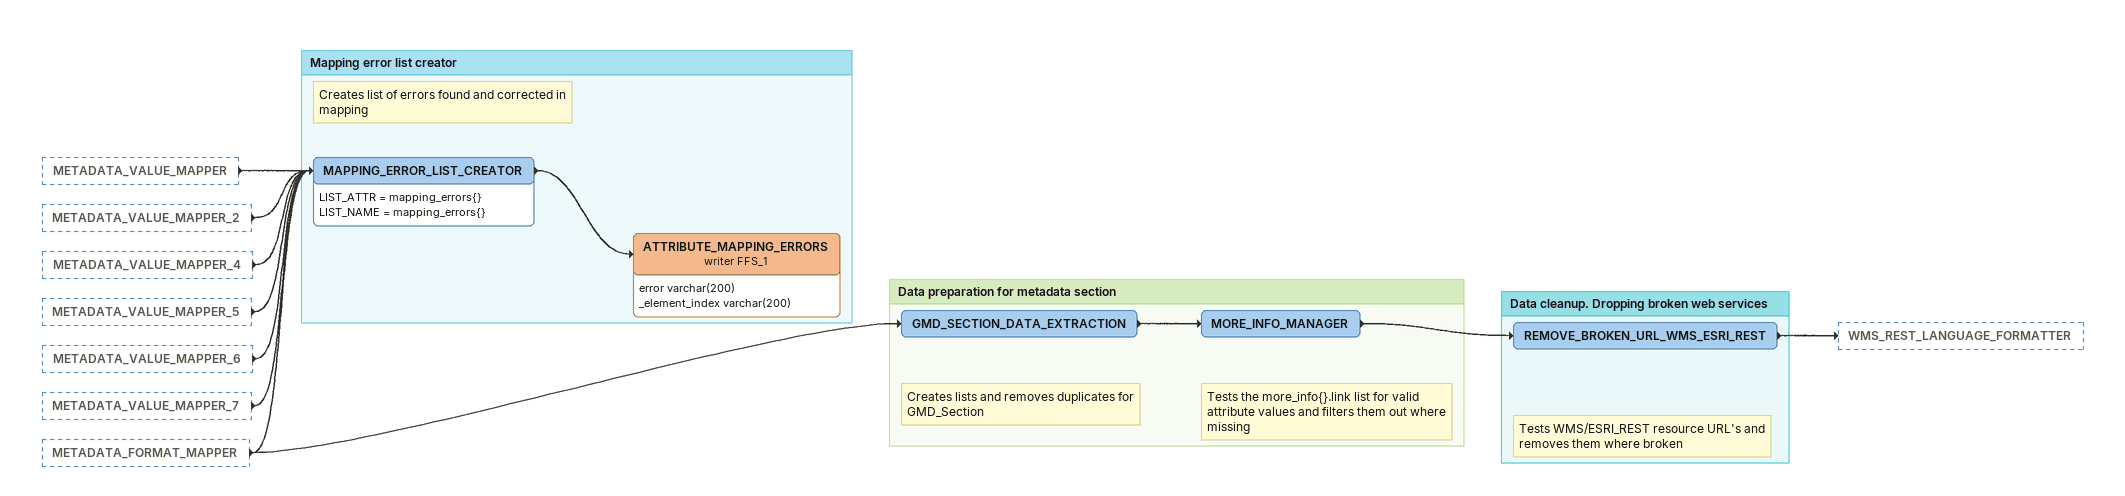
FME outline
METADATA_VALUE_MAPPER [outside]
    -> MAPPING_ERROR_LIST_CREATOR
METADATA_VALUE_MAPPER_2 [outside]
    -> MAPPING_ERROR_LIST_CREATOR
METADATA_VALUE_MAPPER_4 [outside]
    -> MAPPING_ERROR_LIST_CREATOR
METADATA_VALUE_MAPPER_5 [outside]
    -> MAPPING_ERROR_LIST_CREATOR
METADATA_VALUE_MAPPER_6 [outside]
    -> MAPPING_ERROR_LIST_CREATOR
METADATA_VALUE_MAPPER_7 [outside]
    -> MAPPING_ERROR_LIST_CREATOR
METADATA_FORMAT_MAPPER [outside]
    -> GMD_SECTION_DATA_EXTRACTION
    -> MAPPING_ERROR_LIST_CREATOR

Bookmark: Mapping error list creator
Note: Creates list of errors found and corrected in mapping
MAPPING_ERROR_LIST_CREATOR
    LIST_ATTR = mapping_errors{}
    LIST_NAME = mapping_errors{}
    -> ATTRIBUTE_MAPPING_ERRORS (writer FFS_1)
ATTRIBUTE_MAPPING_ERRORS (writer FFS_1)
    attributes: error varchar(200), _element_index varchar(200)

Bookmark: Data preparation for metadata section
Note: Creates lists and removes duplicates for GMD_Section
GMD_SECTION_DATA_EXTRACTION
    -> MORE_INFO_MANAGER
Note: Tests the more_info{}.link list for valid attribute values and filters them out where missing
MORE_INFO_MANAGER
    -> REMOVE_BROKEN_URL_WMS_ESRI_REST

Bookmark: Data cleanup. Dropping broken web services
Note: Tests WMS/ESRI_REST resource URL's and removes them where broken
REMOVE_BROKEN_URL_WMS_ESRI_REST
    -> WMS_REST_LANGUAGE_FORMATTER
